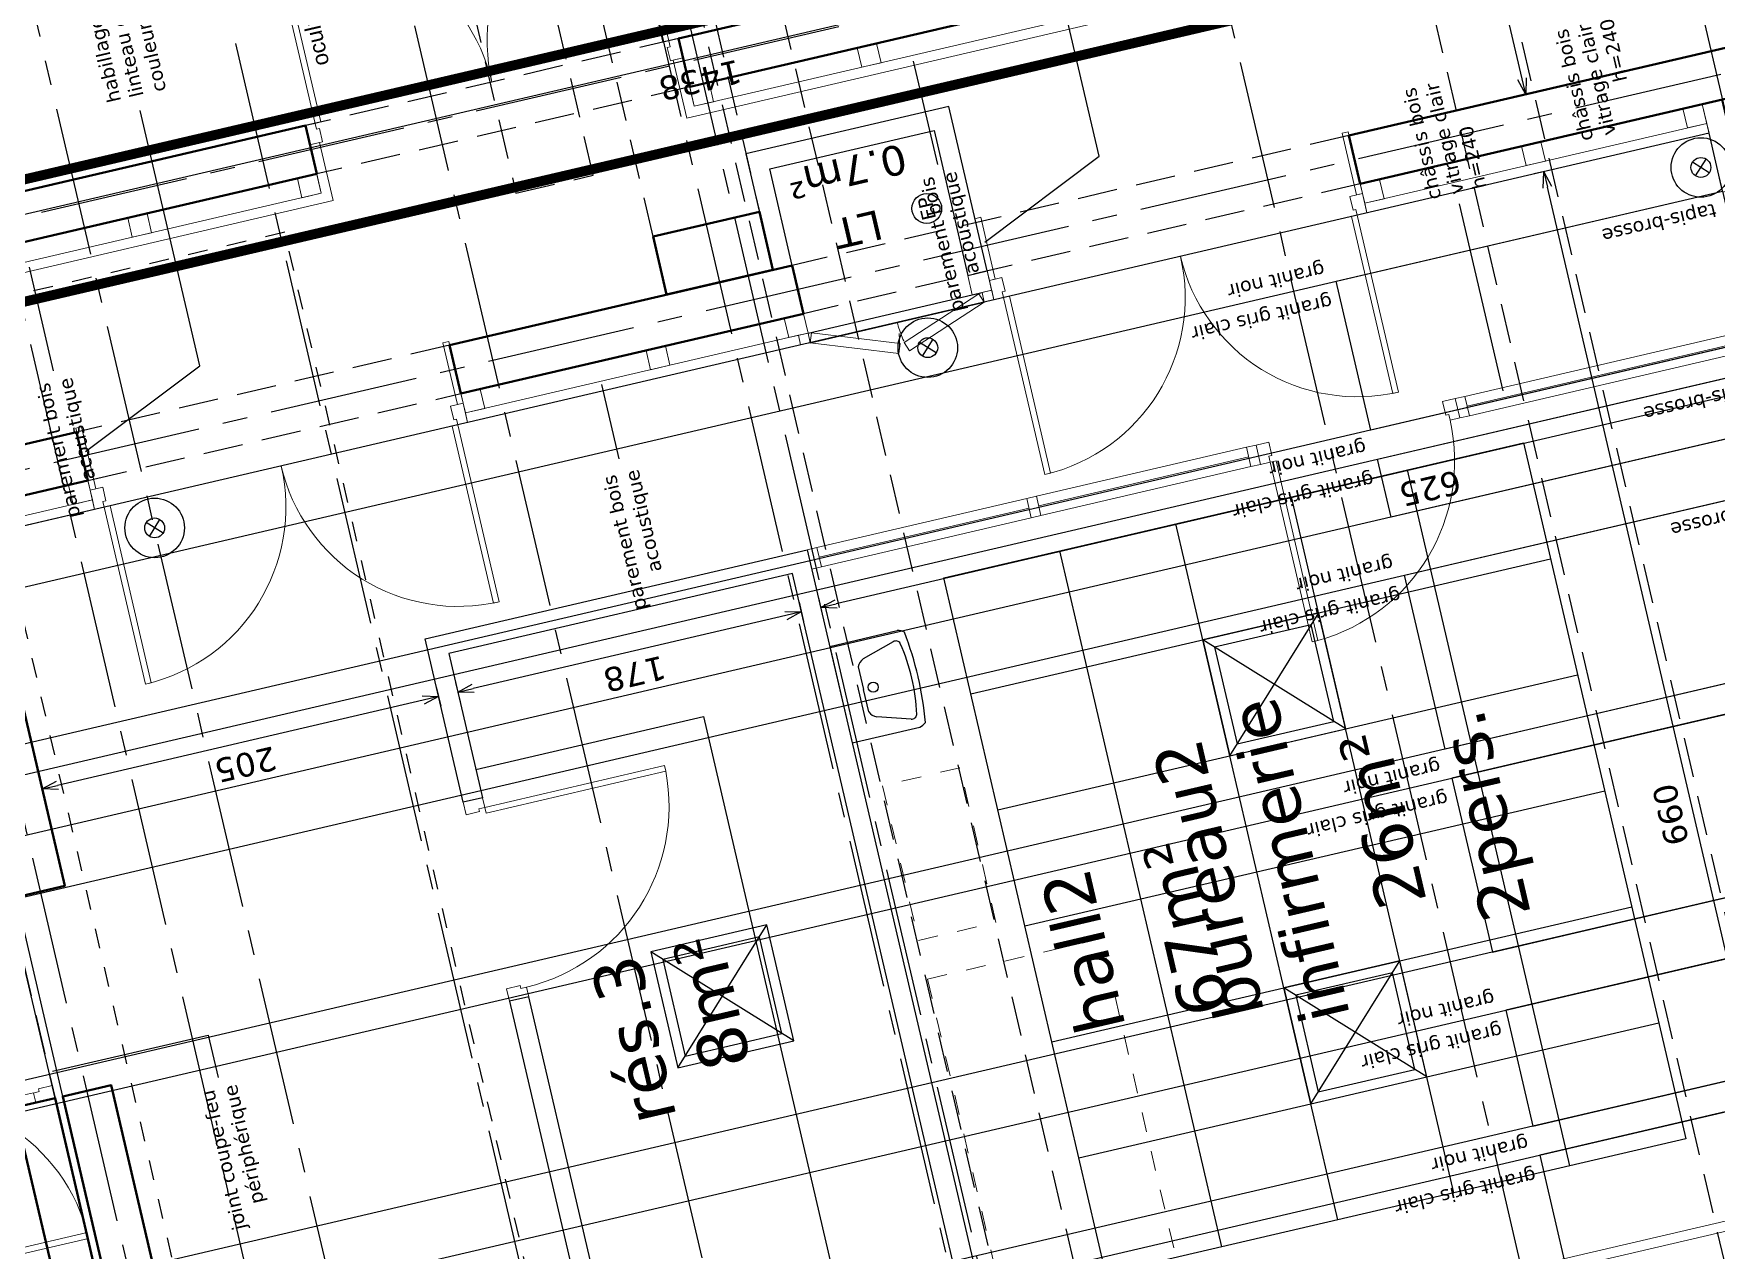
# Model space of a CAD drawing. Header units: metres. Extents: x -49 to 867749, y -579737 to 170817.
# Drawn here: x 867379.56 to 867388.03, y -409018.21 to -409012.08 of the extents above; entities that cross this region are included whole.
import ezdxf
from ezdxf.enums import TextEntityAlignment as Align

# ---------------------------------------------------------------- set-up
doc = ezdxf.new("R2010")
doc.units = ezdxf.units.M
doc.header["$MEASUREMENT"] = 0
doc.header["$PDMODE"] = 3
doc.header["$PDSIZE"] = 0.1
for name, pattern in [('01', [0.15, 0.1, -0.05]), ('02', [0.28, 0.2, -0.08]), ('AXES2', [1.125, 0.75, -0.125, 0.125, -0.125]), ('CACHE2', [0.1875, 0.125, -0.0625])]:
    doc.linetypes.add(name, pattern=pattern)
for name, color, linetype in [('00-AXE-0.00', 14, 'AXES2'), ('01-CLOISON-0.25', 3, 'Continuous'), ('01-SANITAIRE-0.15', 44, 'Continuous'), ('02-VU-CACHE-01-0.10', 133, '01'), ('02-VU-CACHE-02-0.10', 133, '02'), ('06-COT-50&100-0.20', 2, 'Continuous'), ('06-TXT-DETAILS-DIVERS-02.20', 2, 'Continuous'), ('06-TXT-DIVERS-0.20', 70, 'Continuous'), ('06-TXT-ETIQUETTES SURFACES', 210, 'Continuous'), ('07-PLAFONDS-0.13', 5, 'Continuous'), ('07-SOLS-0.13', 211, 'Continuous'), ('08-VU-0.08', 56, 'Continuous'), ('08-VU-0.13', 44, 'Continuous')]:
    doc.layers.add(name, color=color, linetype=linetype)
for name, color, linetype, lineweight in [('01-BETON-0.40', 4, 'Continuous', 40), ('01-MEN-CP-0.15', 2, 'Continuous', 18), ('01-MOBILIER-0.10', 10, 'Continuous', 9)]:
    doc.layers.add(name, color=color, linetype=linetype, lineweight=lineweight)
doc.styles.add('COT', font='verdana.ttf')
doc.styles.add('locaux 100', font='verdana.ttf', dxfattribs={"height": 0.22})
doc.styles.add('locaux 20', font='verdana.ttf', dxfattribs={"height": 0.07})
doc.styles.get("Standard").update_dxf_attribs({"font": 'arial.ttf'})
doc.dimstyles.new('COT50', dxfattribs={"dimtxt": 0.12, "dimasz": 0.08, "dimexe": 0.05, "dimexo": 0, "dimgap": 0.05, "dimtad": 1, "dimdec": 0, "dimlfac": 100, "dimzin": 0, "dimdsep": 46, "dimtxsty": 'COT', "dimblk": 'OPEN30', "dimcen": 0.04, "dimdle": 0.05, "dimclrd": 256, "dimclre": 256, "dimclrt": 6, "dimadec": 0, "dimazin": 0, "dimtm": 1e-09, "dimtfac": 1, "dimtdec": 0, "dimtmove": 1, "dimatfit": 0, "dimldrblk": 'OPEN30', "dimfxl": 0.05, "dimfxlon": 1, "dimtolj": 1, "dimtzin": 0, "dimlwd": -1, "dimlwe": -1, "dimarcsym": 0})

# ---------------------------------------------------------------- blocks, each defined once
blk = doc.blocks.new('LuminaireSuspendu')
for p, q in [((-0.0354, 0.0354), (0.0354, -0.0354)), ((-0.0354, -0.0354), (0.0354, 0.0354))]:
    blk.add_line(p, q)
for radius in [0.15, 0.05]:
    blk.add_circle((0, 0), radius)
blk = doc.blocks.new('Eclairage-Pl-60x60')
for p, q in [((-0.3, 0.3), (0.3, -0.3)), ((-0.3, -0.3), (0.3, 0.3))]:
    blk.add_line(p, q)
for points in [[(-0.3, -0.3), (0.3, -0.3), (0.3, 0.3), (-0.3, 0.3)], [(-0.25, -0.25), (0.25, -0.25), (0.25, 0.25), (-0.25, 0.25)]]:
    blk.add_lwpolyline(points, close=True)
blk = doc.blocks.new('_Open30')
at = {"color": 0, "linetype": 'ByBlock', "lineweight": -2}
for p, q in [((-1, 0.27), (0, 0)), ((0, 0), (-1, -0.27)), ((0, 0), (-1, 0))]:
    blk.add_line(p, q, dxfattribs=at)
blk = doc.blocks.new('*D168')
at = {"layer": '06-COT-50&100-0.20', "transparency": 16777216}
for p, q in [((867387.7689, -409011.3623), (867387.8663, -409011.3396)), ((867389.2977, -409017.7008), (867387.8357, -409011.4289)), ((867389.2672, -409017.79), (867389.3646, -409017.7673))]:
    blk.add_line(p, q, dxfattribs=at)
at = {"layer": 'Defpoints', "color": 0, "transparency": 16777216}
for p in [(867387.8176, -409011.351), (867387.1556, -409011.5053), (867388.5808, -409017.95)]:
    blk.add_point(p, dxfattribs=at)
at = {"layer": '06-COT-50&100-0.20', "transparency": 16777216, "xscale": 0.08, "yscale": 0.08, "zscale": 0.08}
for p, rotation in [((867387.8176, -409011.351), 103.1212703830424), ((867389.3159, -409017.7787), 283.1212703830424)]:
    blk.add_blockref('_Open30', p, dxfattribs=dict(at, rotation=rotation))
at = {"layer": '06-COT-50&100-0.20', "color": 6, "transparency": 16777216, "insert": (867388.4572, -409014.5904), "char_height": 0.12, "attachment_point": 5, "rotation": 103.12127, "style": 'COT'}
blk.add_mtext('\\A1;660', dxfattribs=at)
blk = doc.blocks.new('P90')
at = {"linetype": 'Continuous'}
for points in [[(-0.05, 0.9295), (-0.05, 0), (-0.08, 0), (-0.08, 0.9295)], [(-0.965, -0.03), (-0.965, -0.1), (-1.03, -0.1), (-1.03, 0), (-0.98, 0), (-0.98, -0.03)], [(0, 0), (0, -0.1), (-0.065, -0.1), (-0.065, -0.03), (-0.05, -0.03), (-0.05, 0)]]:
    blk.add_lwpolyline(points, close=True, dxfattribs=at)
blk.add_arc((-0.0434, -0.0064), 0.9366, 92.23877, 179.60621, dxfattribs=at)
at = {"linetype": 'Continuous', "text_generation_flag": 6}
blk.add_attdef('TEXTE', text='', height=0.08, rotation=90, dxfattribs=at).set_placement((-0.1883, 0.4692), align=Align.CENTER)
blk = doc.blocks.new('*D163')
at = {"layer": '06-COT-50&100-0.20', "transparency": 16777216}
for p, q in [((867389.5987, -409013.5068), (867389.6214, -409013.6042)), ((867389.5322, -409013.5737), (867383.5984, -409014.9569)), ((867383.5091, -409014.9263), (867383.5318, -409015.0237))]:
    blk.add_line(p, q, dxfattribs=at)
at = {"layer": 'Defpoints', "color": 0, "transparency": 16777216}
for p in [(867389.5649, -409013.3618), (867383.4753, -409014.7813), (867383.5205, -409014.975)]:
    blk.add_point(p, dxfattribs=at)
at = {"layer": '06-COT-50&100-0.20', "transparency": 16777216, "xscale": 0.08, "yscale": 0.08, "zscale": 0.08}
for p, rotation in [((867389.6101, -409013.5555), 13.12127038304243), ((867383.5205, -409014.975), 193.1212703830424)]:
    blk.add_blockref('_Open30', p, dxfattribs=dict(at, rotation=rotation))
at = {"layer": '06-COT-50&100-0.20', "color": 6, "transparency": 16777216, "insert": (867386.5908, -409014.3748), "char_height": 0.12, "attachment_point": 5, "rotation": 193.12127, "style": 'COT'}
blk.add_mtext('\\A1;625', dxfattribs=at)
blk = doc.blocks.new('*D182')
at = {"layer": '06-COT-50&100-0.20', "transparency": 16777216}
for p, q in [((867383.4117, -409014.949), (867383.4344, -409015.0464)), ((867383.3452, -409015.0159), (867381.7703, -409015.383)), ((867381.681, -409015.3524), (867381.7037, -409015.4498))]:
    blk.add_line(p, q, dxfattribs=at)
at = {"layer": 'Defpoints', "color": 0, "transparency": 16777216}
for p in [(867383.3779, -409014.804), (867381.6472, -409015.2074), (867381.6923, -409015.4011)]:
    blk.add_point(p, dxfattribs=at)
at = {"layer": '06-COT-50&100-0.20', "transparency": 16777216, "xscale": 0.08, "yscale": 0.08, "zscale": 0.08}
for p, rotation in [((867383.4231, -409014.9977), 13.12127038304243), ((867381.6923, -409015.4011), 193.1212703830424)]:
    blk.add_blockref('_Open30', p, dxfattribs=dict(at, rotation=rotation))
at = {"layer": '06-COT-50&100-0.20', "color": 6, "transparency": 16777216, "insert": (867382.5833, -409015.3092), "char_height": 0.12, "attachment_point": 5, "rotation": 193.12127, "style": 'COT'}
blk.add_mtext('\\A1;178', dxfattribs=at)
blk = doc.blocks.new('*D183')
at = {"layer": '06-COT-50&100-0.20', "transparency": 16777216}
for p, q in [((867381.5836, -409015.3752), (867381.6063, -409015.4725)), ((867381.517, -409015.442), (867379.6755, -409015.8713)), ((867379.6089, -409015.9381), (867379.5862, -409015.8407))]:
    blk.add_line(p, q, dxfattribs=at)
at = {"layer": 'Defpoints', "color": 0, "transparency": 16777216}
for p in [(867381.5271, -409015.1327), (867379.5976, -409015.8894), (867379.7116, -409016.3783)]:
    blk.add_point(p, dxfattribs=at)
at = {"layer": '06-COT-50&100-0.20', "transparency": 16777216, "xscale": 0.08, "yscale": 0.08, "zscale": 0.08}
for p, rotation in [((867381.595, -409015.4238), 13.12127038304243), ((867379.5976, -409015.8894), 193.1212703830424)]:
    blk.add_blockref('_Open30', p, dxfattribs=dict(at, rotation=rotation))
at = {"layer": '06-COT-50&100-0.20', "color": 6, "transparency": 16777216, "insert": (867380.6218, -409015.7662), "char_height": 0.12, "attachment_point": 5, "rotation": 193.12127, "style": 'COT'}
blk.add_mtext('\\A1;205', dxfattribs=at)
blk = doc.blocks.new('*D185')
at = {"layer": '06-COT-50&100-0.20', "transparency": 16777216}
for p, q in [((867393.2014, -409019.712), (867393.2241, -409019.8094)), ((867393.1349, -409019.7789), (867383.3278, -409022.0649)), ((867383.2385, -409022.0344), (867383.2612, -409022.1318))]:
    blk.add_line(p, q, dxfattribs=at)
at = {"layer": 'Defpoints', "color": 0, "transparency": 16777216}
for p in [(867392.6646, -409017.4088), (867382.6336, -409019.439), (867383.2499, -409022.0831)]:
    blk.add_point(p, dxfattribs=at)
at = {"layer": '06-COT-50&100-0.20', "transparency": 16777216, "xscale": 0.08, "yscale": 0.08, "zscale": 0.08}
for p, rotation in [((867393.2128, -409019.7607), 13.12127038304243), ((867383.2499, -409022.0831), 193.1212703830424)]:
    blk.add_blockref('_Open30', p, dxfattribs=dict(at, rotation=rotation))
at = {"layer": '06-COT-50&100-0.20', "color": 6, "transparency": 16777216, "insert": (867388.2569, -409021.0315), "char_height": 0.12, "attachment_point": 5, "rotation": 193.12127, "style": 'COT'}
blk.add_mtext('\\A1;1023', dxfattribs=at)
blk = doc.blocks.new('P180')
for points in [[(-1.85, 0.915), (-1.85, 0), (-1.88, 0), (-1.88, 0.915)], [(-0.08, 0.915), (-0.08, 0), (-0.05, 0), (-0.05, 0.915)], [(0, 0), (0, -0.1), (-0.065, -0.1), (-0.065, -0.03), (-0.05, -0.03), (-0.05, 0)]]:
    blk.add_lwpolyline(points, close=True)
at = {"linetype": 'Continuous'}
blk.add_lwpolyline([(-1.93, 0), (-1.93, -0.1), (-1.865, -0.1), (-1.865, -0.03), (-1.88, -0.03), (-1.88, 0)], close=True, dxfattribs=at)
for centre, start, end in [((-1.88, 0), 0, 90), ((-0.05, 0), 90, 180)]:
    blk.add_arc(centre, 0.915, start, end)
at = {"linetype": 'Continuous', "text_generation_flag": 6}
blk.add_attdef('TEXTE', (-0.1883, 0.5982), '', height=0.08, rotation=90, dxfattribs=at)
blk = doc.blocks.new('lav')
for p, q in [((0, 0.5), (-0.3497, 0.5)), ((-0.3163, 0.45), (-0.15, 0.4)), ((0, 0), (0, 0.5)), ((-0.1167, 0.3667), (-0.1167, 0.25)), ((-0.1167, 0.1333), (-0.1167, 0.25)), ((-0.3163, 0.05), (-0.15, 0.1)), ((0, 0), (-0.3497, 0))]:
    blk.add_line(p, q)
blk.add_circle((-0.1667, 0.25), 0.025)
for centre, radius, start, end in [((1.5112, 0.2308), 1.911, 172.40536, 179.42341), ((-0.3295, 0.4181), 0.0844, 103.8031, 129.32701), ((0.4976, 0.2639), 0.864, 168.69007, 180.92107), ((-0.3247, 0.425), 0.0264, 71.56505, 161.56505), ((-0.1722, 0.3444), 0.0598, 21.80141, 68.19859), ((1.5112, 0.2692), 1.911, 180.57659, 187.59464), ((0.4976, 0.2361), 0.864, 179.07893, 191.30993), ((-0.1722, 0.1556), 0.0598, 291.80141, 338.19859), ((-0.3397, 0.0617), 0.0625, 226.07607, 260.79383), ((-0.3247, 0.075), 0.0264, 198.43495, 288.43495)]:
    blk.add_arc(centre, radius, start, end)
blk = doc.blocks.new('*D836')
at = {"layer": '06-COT-50&100-0.20', "transparency": 16777216}
for p, q in [((867384.6476, -409001.763), (867384.5502, -409001.7857)), ((867387.0552, -409012.3119), (867384.6171, -409001.8523)), ((867387.0246, -409012.4011), (867387.122, -409012.3784))]:
    blk.add_line(p, q, dxfattribs=at)
at = {"layer": 'Defpoints', "color": 0, "transparency": 16777216}
for p in [(867385.7531, -409001.5053), (867384.5989, -409001.7743), (867386.1824, -409012.5974)]:
    blk.add_point(p, dxfattribs=at)
at = {"layer": '06-COT-50&100-0.20', "transparency": 16777216, "xscale": 0.08, "yscale": 0.08, "zscale": 0.08}
for p, rotation in [((867384.5989, -409001.7743), 103.1212703830424), ((867387.0733, -409012.3898), 283.1212703830424)]:
    blk.add_blockref('_Open30', p, dxfattribs=dict(at, rotation=rotation))
at = {"layer": '06-COT-50&100-0.20', "color": 6, "transparency": 16777216, "insert": (867385.7266, -409007.1076), "char_height": 0.12, "attachment_point": 5, "rotation": 103.12127, "style": 'COT'}
blk.add_mtext('\\A1;1090', dxfattribs=at)
blk = doc.blocks.new('*D844')
at = {"layer": '06-COT-50&100-0.20', "transparency": 16777216}
for p, q in [((867389.9015, -409010.6242), (867389.8788, -409010.5268)), ((867389.8123, -409010.5937), (867375.9635, -409013.8218)), ((867375.897, -409013.8886), (867375.8743, -409013.7913))]:
    blk.add_line(p, q, dxfattribs=at)
at = {"layer": 'Defpoints', "color": 0, "transparency": 16777216}
for p in [(867390.1461, -409011.6735), (867375.8856, -409013.84), (867376.1415, -409014.9379)]:
    blk.add_point(p, dxfattribs=at)
at = {"layer": '06-COT-50&100-0.20', "transparency": 16777216, "xscale": 0.08, "yscale": 0.08, "zscale": 0.08}
for p, rotation in [((867389.8902, -409010.5755), 13.12127038304243), ((867375.8856, -409013.84), 193.1212703830424)]:
    blk.add_blockref('_Open30', p, dxfattribs=dict(at, rotation=rotation))
at = {"layer": '06-COT-50&100-0.20', "color": 6, "transparency": 16777216, "insert": (867382.9135, -409012.3175), "char_height": 0.12, "attachment_point": 5, "rotation": 193.12127, "style": 'COT'}
blk.add_mtext('\\A1;1438', dxfattribs=at)
blk = doc.blocks.new('A$C6E921B32')
at = {"layer": '07-SOLS-0.13'}
for points in [[(1.9293, 2.6), (1.9291, 12.8308), (1.7791, 12.8308), (1.7793, 2.6)], [(2.8293, 2.6), (2.8291, 12.8308), (2.5291, 12.8308), (2.5293, 2.6)], [(3.8795, 2.6), (3.8796, 12.8309), (3.7296, 12.8309), (3.7295, 2.6)], [(5.0793, 2.6), (5.0791, 12.8309), (4.7791, 12.8309), (4.7793, 2.6)], [(5.5293, 2.6), (5.5292, 12.8309), (5.3792, 12.8309), (5.3793, 2.6)], [(6.5999, 2.7), (6.5998, 12.8309), (6.2998, 12.8309), (6.2999, 2.7)]]:
    blk.add_lwpolyline(points, close=True, dxfattribs=at)
at = {"layer": '08-VU-0.08'}
for points in [[(1.7793, 4.7), (0.8793, 4.7), (0.8793, 2.7), (1.7793, 2.7)], [(2.5293, 4.7), (1.9293, 4.7), (1.9293, 2.7), (2.5293, 2.7)], [(3.7295, 4.7), (2.8293, 4.7), (2.8293, 2.7), (3.7295, 2.7)], [(3.8795, 4.7), (4.7793, 4.7), (4.7793, 2.7), (3.8795, 2.7)], [(5.0793, 4.7), (5.3793, 4.7), (5.3793, 2.7), (5.0793, 2.7)], [(5.5293, 4.7), (6.2999, 4.7), (6.2999, 2.7), (5.5293, 2.7)]]:
    blk.add_lwpolyline(points, close=True, dxfattribs=at)
at = {"layer": '06-TXT-DETAILS-DIVERS-02.20', "char_height": 0.07, "width": 1.221392, "attachment_point": 4, "rotation": 90, "style": 'locaux 20'}
for insert in [(4.7043, 2.7544), (5.3044, 2.7544), (6.2249, 2.7544)]:
    blk.add_mtext('tapis-brosse', dxfattribs=dict(at, insert=insert))
at = {"layer": '07-SOLS-0.13', "char_height": 0.07, "width": 1.719112, "attachment_point": 4, "rotation": 90, "style": 'locaux 20'}
for s, insert in [('granit gris clair', (1.6943, 4.7424)), ('granit gris clair', (2.4444, 4.7424)), ('granit gris clair', (3.6445, 4.7424)), ('granit gris clair', (4.6943, 4.7424)), ('granit gris clair', (5.2944, 4.7424)), ('granit gris clair', (6.215, 4.7424)), ('granit noir', (1.8607, 4.7424)), ('granit noir', (2.6108, 4.7424)), ('granit noir', (3.8109, 4.7424)), ('granit noir', (4.8607, 4.7424)), ('granit noir', (5.4608, 4.7424)), ('granit noir', (6.3814, 4.7424))]:
    blk.add_mtext(s, dxfattribs=dict(at, insert=insert))
blk = doc.blocks.new('*D850')
at = {"layer": '06-COT-50&100-0.20', "transparency": 16777216}
for p, q in [((867387.2128, -409012.768), (867387.1154, -409012.7907)), ((867388.6443, -409019.1291), (867387.1823, -409012.8572)), ((867388.7111, -409019.1957), (867388.6137, -409019.2184))]:
    blk.add_line(p, q, dxfattribs=at)
at = {"layer": 'Defpoints', "color": 0, "transparency": 16777216}
for p in [(867387.997, -409012.5852), (867387.1641, -409012.7793), (867389.5926, -409018.9902)]:
    blk.add_point(p, dxfattribs=at)
at = {"layer": '06-COT-50&100-0.20', "transparency": 16777216, "xscale": 0.08, "yscale": 0.08, "zscale": 0.08}
for p, rotation in [((867387.1641, -409012.7793), 103.1212703830424), ((867388.6624, -409019.207), 283.1212703830424)]:
    blk.add_blockref('_Open30', p, dxfattribs=dict(at, rotation=rotation))
at = {"layer": '06-COT-50&100-0.20', "color": 6, "transparency": 16777216, "insert": (867387.8038, -409016.0187), "char_height": 0.12, "attachment_point": 5, "rotation": 103.12127, "style": 'COT'}
blk.add_mtext('\\A1;660', dxfattribs=at)

msp = doc.modelspace()

# ---------------------------------------------------------------- linework, layer by layer
at = {"layer": '00-AXE-0.00'}
for p, q in [((867394.2401, -409060.8526), (867380.1955, -409000.6007)), ((867391.9808, -409061.0712), (867377.9361, -409000.8193)), ((867397.044, -409061.167), (867382.9993, -409000.9151)), ((867387.1272, -409048.7423), (867376.0594, -409001.2611)), ((867394.3101, -409061.8042), (867380.2655, -409001.5523)), ((867393.1387, -409062.0773), (867379.094, -409001.8254)), ((867391.3349, -409062.4977), (867377.2903, -409002.2458)), ((867390.9474, -409062.5881), (867376.9028, -409002.3362)), ((867392.3765, -409010.006), (867376.4791, -409013.7116)), ((867391.3431, -409011.5228), (867375.4458, -409015.2285))]:
    msp.add_line(p, q, dxfattribs=at)
at = {"layer": '01-BETON-0.40'}
for points in [[(867376.1415, -409014.9379), (867379.7714, -409014.0918), (867379.8281, -409014.3353), (867377.9504, -409014.773), (867378.3681, -409016.565), (867378.1247, -409016.6217), (867377.7069, -409014.8298), (867375.9548, -409015.2382), (867374.2876, -409008.0857), (867376.2841, -409007.6203), (867376.3408, -409007.8638), (867374.5878, -409008.2724), (867376.1415, -409014.9379)], [(867386.958, -409011.3973), (867382.8607, -409012.3524), (867382.804, -409012.1089), (867386.9013, -409011.1539)], [(867386.2391, -409012.8409), (867386.1824, -409012.5974), (867390.3896, -409011.6168), (867390.4463, -409011.8602)], [(867378.7403, -409013.3129), (867379.4681, -409016.4351), (867379.7116, -409016.3783), (867378.9838, -409013.2561), (867380.9811, -409012.7905), (867380.9244, -409012.5471), (867377.0838, -409013.4423), (867377.1405, -409013.6858)], [(867382.6764, -409013.1066), (867382.7445, -409013.3988), (867383.2802, -409013.2739), (867383.2121, -409012.9818)], [(867383.3776, -409013.2512), (867383.4343, -409013.4947), (867381.7077, -409013.8972), (867381.651, -409013.6537)], [(867380.3407, -409020.1788), (867379.7019, -409017.4382), (867379.9454, -409017.3814), (867380.5842, -409020.1221)], [(867379.6629, -409017.4473), (867379.4584, -409017.4949), (867379.8561, -409019.2009), (867380.0606, -409019.1532)]]:
    msp.add_lwpolyline(points, close=True, dxfattribs=at)
at = {"layer": '01-CLOISON-0.25'}
for points in [[(867383.3776, -409013.2512), (867383.2641, -409012.7643), (867384.0919, -409012.5713), (867384.2621, -409013.3018), (867384.3595, -409013.2791), (867384.1666, -409012.4512), (867383.144, -409012.6896), (867383.2802, -409013.2739)], [(867381.719, -409015.9561), (867381.5271, -409015.1327), (867383.4526, -409014.6839), (867384.473, -409019.0616), (867384.3756, -409019.0843), (867383.3779, -409014.804), (867381.6472, -409015.2074), (867381.8164, -409015.9334)], [(867384.3416, -409018.9382), (867382.6109, -409019.3416), (867382.0502, -409016.9365), (867381.9528, -409016.9592), (867382.5135, -409019.3643), (867382.4546, -409019.378), (867382.4773, -409019.4754), (867384.3643, -409019.0356)]]:
    msp.add_lwpolyline(points, close=True, dxfattribs=at)
at = {"layer": '01-MEN-CP-0.15'}
for p, q in [((867388.1171, -409013.648), (867386.778, -409013.9601)), ((867385.6775, -409014.2166), (867384.6194, -409014.4633)), ((867384.5707, -409014.4746), (867383.5126, -409014.7213))]:
    msp.add_line(p, q, dxfattribs=at)
for points in [[(867386.9727, -409011.2399), (867387.0408, -409011.5321), (867382.8461, -409012.5098), (867382.778, -409012.2177), (867382.8267, -409012.2063), (867382.8834, -409012.4498), (867386.9807, -409011.4947), (867386.924, -409011.2513)], [(867383.7046, -409012.1557), (867383.7273, -409012.2531), (867383.8247, -409012.2304), (867383.802, -409012.133)], [(867382.8607, -409012.3524), (867382.8834, -409012.4498), (867382.9808, -409012.4271), (867382.9581, -409012.3297)], [(867388.1636, -409012.8595), (867388.0603, -409012.4164), (867387.9629, -409012.4391), (867388.0662, -409012.8822)], [(867387.8882, -409012.5592), (867387.8655, -409012.4618), (867387.9629, -409012.4391), (867387.9856, -409012.5365)], [(867386.2505, -409012.8896), (867386.1778, -409012.578), (867386.1486, -409012.5848), (867386.2213, -409012.8964)], [(867386.2732, -409012.987), (867387.997, -409012.5852), (867387.9856, -409012.5365), (867386.2618, -409012.9383)], [(867380.9471, -409012.6445), (867380.9958, -409012.6331), (867381.0639, -409012.9253), (867379.0178, -409013.4022), (867379.0065, -409013.3535), (867381.0038, -409012.8879)], [(867387.075, -409012.7488), (867387.0523, -409012.6514), (867387.1497, -409012.6287), (867387.1724, -409012.7261)], [(867380.8837, -409012.8133), (867380.9064, -409012.9106), (867381.0038, -409012.8879), (867380.9811, -409012.7905)], [(867386.2618, -409012.9383), (867386.2391, -409012.8409), (867386.3365, -409012.8182), (867386.3592, -409012.9156)], [(867380.0295, -409013.0124), (867380.0522, -409013.1098), (867380.1496, -409013.0871), (867380.1269, -409012.9897)], [(867384.4001, -409013.3209), (867384.3274, -409013.0093), (867384.2982, -409013.0161), (867384.3709, -409013.3277)], [(867384.2848, -409013.3991), (867384.2621, -409013.3018), (867384.3595, -409013.2791), (867384.3822, -409013.3764)], [(867384.3177, -409013.3948), (867384.345, -409013.4367), (867383.9681, -409013.6825), (867383.9408, -409013.6407)], [(867384.3823, -409013.3766), (867384.3936, -409013.4253), (867384.3449, -409013.4367), (867384.3336, -409013.388)], [(867383.3596, -409013.6148), (867383.3369, -409013.5174), (867383.4343, -409013.4947), (867383.457, -409013.5921)], [(867383.4197, -409013.6521), (867383.4083, -409013.6035), (867381.7304, -409013.9946), (867381.7418, -409014.0433)], [(867383.4571, -409013.5923), (867383.4684, -409013.641), (867383.4197, -409013.6523), (867383.4084, -409013.6037)], [(867383.4743, -409013.5914), (867383.4684, -409013.641), (867383.9151, -409013.6949), (867383.9211, -409013.6453)], [(867388.1284, -409013.6967), (867388.1057, -409013.5993), (867386.7666, -409013.9114), (867386.7893, -409014.0088)], [(867381.7191, -409013.9459), (867381.6464, -409013.6342), (867381.6172, -409013.641), (867381.6899, -409013.9527)], [(867382.6633, -409013.7771), (867382.6406, -409013.6797), (867382.738, -409013.657), (867382.7607, -409013.7544)], [(867381.7304, -409013.9946), (867381.7077, -409013.8972), (867381.8051, -409013.8745), (867381.8278, -409013.9719)], [(867386.7893, -409014.0088), (867386.7666, -409013.9114), (867386.7179, -409013.9228), (867386.7406, -409014.0202)], [(867379.8687, -409014.3772), (867379.796, -409014.0656), (867379.7668, -409014.0724), (867379.8395, -409014.384)], [(867385.6888, -409014.2653), (867385.6661, -409014.1679), (867384.6081, -409014.4146), (867384.6308, -409014.512)], [(867385.7375, -409014.254), (867385.7148, -409014.1566), (867385.6661, -409014.1679), (867385.6888, -409014.2653)], [(867379.7534, -409014.4554), (867379.7307, -409014.358), (867379.8281, -409014.3353), (867379.8508, -409014.4327)], [(867378.1387, -409014.8318), (867379.8508, -409014.4327), (867379.8622, -409014.4814), (867378.15, -409014.8805)], [(867383.524, -409014.77), (867383.5013, -409014.6726), (867384.5594, -409014.4259), (867384.5821, -409014.5233)], [(867384.6308, -409014.512), (867384.6081, -409014.4146), (867384.5594, -409014.4259), (867384.5821, -409014.5233)], [(867383.524, -409014.77), (867383.5013, -409014.6726), (867383.4526, -409014.6839), (867383.4753, -409014.7813)], [(867384.4503, -409018.9642), (867384.439, -409018.9155), (867390.5286, -409017.496), (867390.54, -409017.5447)]]:
    msp.add_lwpolyline(points, close=True, dxfattribs=at)
at = {"layer": '01-MEN-CP-0.15', "linetype": '01', "ltscale": 0.5}
for centre, start, end in [((867383.4684, -409013.641), 353.11972, 13.12127), ((867384.3449, -409013.4367), 193.12127, 213.12282)]:
    msp.add_arc(centre, 0.4499, start, end, dxfattribs=at)
at = {"layer": '01-MOBILIER-0.10', "linetype": '01'}
for points in [[(867384.4038, -409016.562), (867384.2222, -409015.7829), (867383.8326, -409015.8737), (867384.0142, -409016.6528)], [(867384.5137, -409018.7954), (867385.3902, -409018.5911), (867384.9361, -409016.6433), (867384.0596, -409016.8476)]]:
    msp.add_lwpolyline(points, close=True, dxfattribs=at)
at = {"layer": '01-SANITAIRE-0.15', "linetype": '02'}
for points in [[(867380.4687, -409006.3823), (867381.9852, -409012.8878), (867382.3747, -409012.797), (867380.8583, -409006.2915)], [(867397.9373, -409052.8042), (867396.0354, -409044.6449), (867393.8746, -409043.151), (867386.0208, -409009.458), (867385.4822, -409009.123), (867377.7497, -409010.9254), (867377.4147, -409011.4641), (867378.5055, -409016.144), (867378.116, -409016.2348), (867376.9875, -409011.3935), (867377.4975, -409010.5735), (867385.5527, -409008.6958), (867386.3727, -409009.2058), (867394.2291, -409042.9098), (867396.3899, -409044.4037), (867398.4439, -409053.2156), (867397.5515, -409054.6505), (867392.3558, -409055.8616), (867392.265, -409055.4721), (867397.2994, -409054.2986), (867398.0168, -409053.145)]]:
    msp.add_lwpolyline(points, dxfattribs=at)
msp.add_lwpolyline([(867397.376, -409053.0392), (867395.5037, -409045.0067), (867389.6767, -409040.9781), (867382.6332, -409010.7611), (867382.0945, -409010.4261), (867378.3501, -409011.2989), (867378.0151, -409011.8375), (867378.9925, -409016.0305), (867378.6029, -409016.1213), (867377.588, -409011.767), (867378.098, -409010.9469), (867382.1651, -409009.9989), (867382.9851, -409010.5089), (867390.0312, -409040.7369), (867395.8582, -409044.7655), (867397.8032, -409053.1098), (867397.1733, -409054.1226), (867392.2196, -409055.2773), (867392.1288, -409054.8877), (867396.9211, -409053.7706)], close=True, dxfattribs=at)
at = {"layer": '01-SANITAIRE-0.15', "linetype": 'CACHE2', "const_width": 0.05}
msp.add_lwpolyline([(867373.0655, -409017.2758), (867376.5559, -409016.4621), (867376.4868, -409013.5226), (867391.0196, -409010.135)], dxfattribs=at)
at = {"layer": '01-SANITAIRE-0.15', "linetype": 'AXES2', "const_width": 0.05}
msp.add_lwpolyline([(867377.0981, -409013.9962), (867391.1558, -409010.7194)], dxfattribs=at)
at = {"layer": '01-SANITAIRE-0.15'}
msp.add_circle((867384.0553, -409012.9649), 0.075, dxfattribs=at)
at = {"layer": '02-VU-CACHE-01-0.10', "linetype": '02'}
for p, q in [((867382.804, -409012.1089), (867380.9244, -409012.5471)), ((867382.8607, -409012.3524), (867380.9811, -409012.7905)), ((867379.4291, -409016.4442), (867379.6629, -409017.4473))]:
    msp.add_line(p, q, dxfattribs=at)
at = {"layer": '02-VU-CACHE-01-0.10'}
msp.add_lwpolyline([(867388.6751, -409046.7797), (867380.8208, -409013.0846), (867379.1379, -409013.4769), (867386.9922, -409047.172)], close=True, dxfattribs=at)
at = {"layer": '02-VU-CACHE-02-0.10'}
for p, q in [((867386.1823, -409012.5975), (867383.3776, -409013.2512)), ((867386.239, -409012.8409), (867383.4343, -409013.4947)), ((867381.651, -409013.6537), (867379.7714, -409014.0918)), ((867379.8281, -409014.3353), (867381.7077, -409013.8972))]:
    msp.add_line(p, q, dxfattribs=at)
msp.add_lwpolyline([(867382.6764, -409013.1066), (867380.3382, -409003.0755), (867380.8738, -409002.9507), (867383.2121, -409012.9818)], close=True, dxfattribs=at)
at = {"layer": '06-TXT-DETAILS-DIVERS-02.20'}
for points in [[(867384.3473, -409013.1336), (867384.9237, -409012.7019), (867384.6236, -409011.4146)], [(867383.9869, -409012.2217), (867384.1086, -409012.7437)], [(867379.8159, -409014.1899), (867380.3923, -409013.7581), (867380.0922, -409012.4708)], [(867386.9598, -409013.8842), (867386.74, -409012.9413)], [(867379.5325, -409013.2601), (867379.6541, -409013.782)], [(867382.4169, -409013.851), (867382.5044, -409014.2264)], [(867379.6508, -409017.3117), (867380.4343, -409017.1291), (867380.4843, -409017.3437)]]:
    msp.add_lwpolyline(points, dxfattribs=at)
at = {"layer": '07-PLAFONDS-0.13'}
for p, q in [((867387.2954, -409017.7876), (867386.4781, -409014.2816)), ((867386.711, -409017.9238), (867385.8938, -409014.4178)), ((867386.1267, -409018.06), (867385.3095, -409014.554)), ((867385.5424, -409018.1962), (867384.7251, -409014.6902)), ((867384.277, -409015.4108), (867387.1987, -409014.7297)), ((867384.4132, -409015.9951), (867387.3349, -409015.314)), ((867384.5494, -409016.5794), (867387.4711, -409015.8984)), ((867384.6856, -409017.1638), (867387.6073, -409016.4827)), ((867384.8218, -409017.7481), (867387.7435, -409017.0671))]:
    msp.add_line(p, q, dxfattribs=at)
for points in [[(867376.054, -409020.9505), (867380.047, -409020.0197), (867378.6213, -409013.9037), (867374.6284, -409014.8345)], [(867387.0625, -409014.1454), (867387.8797, -409017.6514), (867384.958, -409018.3324), (867384.1408, -409014.8264)]]:
    msp.add_lwpolyline(points, close=True, dxfattribs=at)
at = {"layer": '08-VU-0.08'}
for p, q in [((867379.6629, -409017.4473), (867379.4291, -409016.4442)), ((867379.7019, -409017.4382), (867379.4681, -409016.4351))]:
    msp.add_line(p, q, dxfattribs=at)
at = {"layer": '08-VU-0.13'}
for p, q in [((867383.4571, -409013.5923), (867384.3336, -409013.388)), ((867383.4684, -409013.641), (867384.3449, -409013.4367))]:
    msp.add_line(p, q, dxfattribs=at)
msp.add_lwpolyline([(867381.7834, -409015.7918), (867382.9298, -409015.5245), (867383.621, -409018.4901), (867382.4747, -409018.7573)], dxfattribs=at)

# ---------------------------------------------------------------- block references
at = {"rotation": 103.121270379485}
msp.add_blockref('A$C6E921B32', (867392.1248, -409018.3999), dxfattribs=at)
at = {"layer": '01-MEN-CP-0.15'}
ref = msp.add_blockref('P180', (867380.9244, -409012.5471), dxfattribs=dict(at, xscale=-1, rotation=13.12127037585845))
ref.add_attrib('TEXTE', 'oculus', (867381.0452, -409012.2358), dxfattribs={"layer": '0', "linetype": 'Continuous', "height": 0.08, "rotation": 283.12127, "text_generation_flag": 6})
for name, p, rotation in [('P180', (867384.3936, -409013.4251), 193.1212703791064), ('P90', (867385.7375, -409014.254), 193.1212703758584), ('P180', (867378.9523, -409018.4105), 283.121270379485), ('P90', (867379.3317, -409016.4669), 103.1212703867381)]:
    msp.add_blockref(name, p, dxfattribs=dict(at, rotation=rotation))
at = {"layer": '01-MEN-CP-0.15', "xscale": -1}
for name, p, rotation in [('P180', (867381.7418, -409014.0433), 193.1212703791064), ('P90', (867381.8164, -409015.9334), 283.1212703867381)]:
    msp.add_blockref(name, p, dxfattribs=dict(at, rotation=rotation))
at = {"layer": '01-SANITAIRE-0.15', "extrusion": (0, 0, -1), "xscale": -1, "zscale": -1, "rotation": 166.8787296306375}
msp.add_blockref('lav', (-867383.5661, -409015.1709), dxfattribs=at)
at = {"layer": '07-PLAFONDS-0.13', "rotation": 103.1212703798635}
for name, p in [('LuminaireSuspendu', (867387.9559, -409012.758)), ('LuminaireSuspendu', (867384.0603, -409013.6661)), ('LuminaireSuspendu', (867380.1647, -409014.5741)), ('Eclairage-Pl-60x60', (867385.8059, -409015.3624)), ('Eclairage-Pl-60x60', (867383.0253, -409016.9347)), ('Eclairage-Pl-60x60', (867386.2146, -409017.1154))]:
    msp.add_blockref(name, p, dxfattribs=at)

# ---------------------------------------------------------------- texts
at = {"layer": '01-SANITAIRE-0.15', "insert": (867384.0553, -409012.9649), "char_height": 0.07, "width": 0.158872, "attachment_point": 5, "rotation": 103.12127, "style": 'locaux 20'}
msp.add_mtext('EP', dxfattribs=at)
at = {"layer": '06-TXT-DETAILS-DIVERS-02.20', "char_height": 0.07, "rotation": 103.12127, "style": 'locaux 20'}
for s, insert, width, attachment_point in [('habillage et calfeutrement linteau et tapée peinture couleur', (867380.0764, -409012.4031), 1.568513, 4), ('châssis bois\\Pvitrage clair \\Ph=240', (867387.3642, -409012.0362), 0.940956, 6), ('châssis bois\\Pvitrage clair \\Ph=240', (867386.7287, -409012.8926), 0.940956, 4), ('parement bois\\Pacoustique', (867384.1199, -409012.7924), 0.940956, 6), ('parement bois\\Pacoustique', (867379.6655, -409013.8307), 0.940956, 6), ('parement bois\\Pacoustique', (867382.5202, -409014.2942), 1.568513, 6), ('joint coupe-feu\\Ppériphérique', (867380.4957, -409017.3924), 0.940956, 6)]:
    msp.add_mtext(s, dxfattribs=dict(at, insert=insert, width=width, attachment_point=attachment_point))
at = {"layer": '06-TXT-DIVERS-0.20', "attachment_point": 5, "style": 'locaux 100'}
for s, insert, char_height, width, rotation in [('LT', (867383.7113, -409013.0698), 0.15, 0.4884, 193.12127), ('bureau2\\Pinfirmerie', (867385.6784, -409016.2988), 0.25, 2.371479, 103.12127), ('2pers.', (867386.8912, -409016.0161), 0.25, 2.371479, 103.12127), ('hall2', (867384.8445, -409016.7085), 0.25, 2.371479, 103.12127), ('rés.3', (867382.5793, -409017.1546), 0.25, 2.371479, 103.12127)]:
    msp.add_mtext(s, dxfattribs=dict(at, insert=insert, char_height=char_height, width=width, rotation=rotation))
at = {"layer": '06-TXT-ETIQUETTES SURFACES', "attachment_point": 5, "style": 'locaux 100'}
for s, insert, char_height, rotation in [('0.7m²', (867383.6531, -409012.7779), 0.15, 193.12127), ('26m²', (867386.3529, -409016.042), 0.25, 103.12127), ('67m²', (867385.3643, -409016.5873), 0.25, 103.12127), ('8m²', (867382.9723, -409016.9634), 0.25, 103.12127)]:
    msp.add_mtext(s, dxfattribs=dict(at, insert=insert, char_height=char_height, rotation=rotation))

# ---------------------------------------------------------------- dimensions: what is measured, and where the dimension line sits
at = {"layer": '06-COT-50&100-0.20'}
for base, p1, p2, angle, picture, middle in [((867384.5989, -409001.7743), (867386.1824, -409012.5974), (867385.7531, -409001.5053), 103.12127, '*D836', (867385.7266, -409007.1076)), ((867375.8856, -409013.84), (867390.1461, -409011.6735), (867376.1415, -409014.9379), 193.12127, '*D844', (867382.9135, -409012.3175)), ((867387.8176, -409011.351), (867388.5808, -409017.95), (867387.1556, -409011.5053), 103.12127, '*D168', (867388.4572, -409014.5904)), ((867387.1641, -409012.7793), (867389.5926, -409018.9902), (867387.997, -409012.5852), 103.12127, '*D850', (867387.8038, -409016.0187)), ((867383.5205, -409014.975), (867389.5649, -409013.3618), (867383.4753, -409014.7813), 193.12127, '*D163', (867386.5908, -409014.3748)), ((867381.6923, -409015.4011), (867383.3779, -409014.804), (867381.6472, -409015.2074), 193.12127, '*D182', (867382.5833, -409015.3092)), ((867379.5976, -409015.8894), (867381.5271, -409015.1327), (867379.7116, -409016.3783), 193.12127, '*D183', (867380.6218, -409015.7662)), ((867383.2499, -409022.0831), (867392.6646, -409017.4088), (867382.6336, -409019.439), 193.12127, '*D185', (867388.2569, -409021.0315))]:
    dim = msp.add_linear_dim(base=base, p1=p1, p2=p2, angle=angle, dimstyle='COT50', dxfattribs=at)
    dim.commit()
    dim.dimension.update_dxf_attribs({"geometry": picture, "text_midpoint": middle})

doc.saveas('drawing.dxf')
